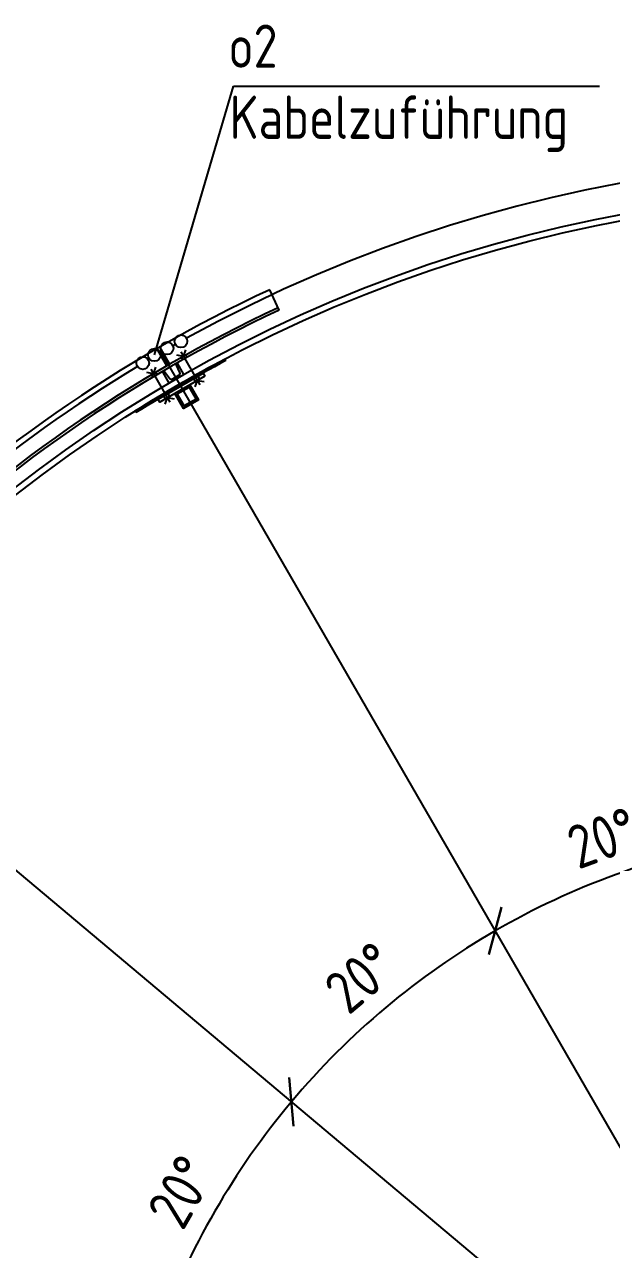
# Model space of a CAD drawing. Header units: millimetres. Extents: x -139278 to 641613, y -260926 to 217780.
# Drawn here: x 222284 to 223978, y 2739 to 6273 of the extents above; entities that cross this region are included whole.
import ezdxf
from ezdxf.enums import TextEntityAlignment as Align

# ---------------------------------------------------------------- set-up
doc = ezdxf.new("R2010")
doc.units = ezdxf.units.MM
doc.styles.add('ISOCP', font='ISOCP', dxfattribs={"width": 0.9})
doc.dimstyles.new('M_050', dxfattribs={"dimscale": 50, "dimtxt": 2.5, "dimasz": 2, "dimexe": 2, "dimexo": 2, "dimgap": 1, "dimtad": 1, "dimlfac": 0.001, "dimzin": 1, "dimdsep": 46, "dimtxsty": 'ISOCP', "dimblk": 'OBLIQUE', "dimcen": 2.5, "dimclrd": 256, "dimclre": 256, "dimclrt": 256, "dimadec": 0, "dimazin": 0, "dimtfac": 1, "dimtmove": 2, "dimatfit": 3, "dimfxl": 0, "dimtolj": 1, "dimtzin": 0, "dimarcsym": 0})

# ---------------------------------------------------------------- blocks, each defined once
blk = doc.blocks.new('_OBLIQUE')
at = {"color": 0, "linetype": 'ByBlock'}
blk.add_line((-0.5, -0.5), (0.5, 0.5), dxfattribs=at)
blk = doc.blocks.new('*D39')
at = {"lineweight": -2}
blk.add_arc((224746.8, 1744.4), 2209.6, 120, 140, dxfattribs=at)
at = {"layer": 'Defpoints', "color": 0}
for p in [(222678.5, 5326.8), (221606, 4379.8), (223427.3, 3516.8), (224746.8, 1744.4), (224746.8, 1744.4)]:
    blk.add_point(p, dxfattribs=at)
at = {"lineweight": -2, "xscale": 100, "yscale": 100, "zscale": 100}
for p, rotation in [((223642, 3658), 29.99999999993307), ((223054.1, 3164.7), 229.9999999999433)]:
    blk.add_blockref('_OBLIQUE', p, dxfattribs=dict(at, rotation=rotation))
at = {"insert": (223254.2, 3523.3), "char_height": 125, "attachment_point": 5, "rotation": 40, "style": 'ISOCP'}
blk.add_mtext('\\A1;20°', dxfattribs=at)
blk = doc.blocks.new('*D40')
at = {"lineweight": -2}
blk.add_arc((224746.8, 1744.4), 2209.6, 140, 160, dxfattribs=at)
at = {"layer": 'Defpoints', "color": 0}
for p in [(221606, 4379.8), (220859.7, 3159.2), (222900.7, 2958.6), (224746.8, 1744.4), (224746.8, 1744.4)]:
    blk.add_point(p, dxfattribs=at)
at = {"lineweight": -2, "xscale": 100, "yscale": 100, "zscale": 100}
for p, rotation in [((223054.1, 3164.7), 50.0000000001827), ((222670.4, 2500.1), 250.0000000001913)]:
    blk.add_blockref('_OBLIQUE', p, dxfattribs=dict(at, rotation=rotation))
at = {"insert": (222735.8, 2905.5), "char_height": 125, "attachment_point": 5, "rotation": 60, "style": 'ISOCP'}
blk.add_mtext('\\A1;20°', dxfattribs=at)
blk = doc.blocks.new('*D42')
at = {"lineweight": -2}
blk.add_arc((224746.8, 1744.4), 2209.6, 160, 180, dxfattribs=at)
at = {"layer": 'Defpoints', "color": 0}
for p in [(220859.7, 3159.2), (222596.7, 2254), (220646.8, 1744.4), (224746.8, 1744.4), (224746.8, 1744.4)]:
    blk.add_point(p, dxfattribs=at)
at = {"lineweight": -2, "xscale": 100, "yscale": 100, "zscale": 100}
for p, rotation in [((222670.4, 2500.1), 69.99999999989471), ((222537.2, 1744.4), 269.999999999904)]:
    blk.add_blockref('_OBLIQUE', p, dxfattribs=dict(at, rotation=rotation))
at = {"insert": (222459.9, 2147.6), "char_height": 125, "attachment_point": 5, "rotation": 80, "style": 'ISOCP'}
blk.add_mtext('\\A1;20°', dxfattribs=at)
blk = doc.blocks.new('*D47')
at = {"lineweight": -2}
blk.add_arc((224746.8, 1744.4), 2209.6, 100, 120, dxfattribs=at)
at = {"layer": 'Defpoints', "color": 0}
for p in [(224034.8, 5782.1), (222678.5, 5326.8), (224113.1, 3861.2), (224746.8, 1744.4), (224746.8, 1744.4)]:
    blk.add_point(p, dxfattribs=at)
at = {"lineweight": -2, "xscale": 100, "yscale": 100, "zscale": 100}
for p, rotation in [((224363.1, 3920.5), 10.00000000013969), ((223642, 3658), 210.000000000149)]:
    blk.add_blockref('_OBLIQUE', p, dxfattribs=dict(at, rotation=rotation))
at = {"insert": (223952.6, 3926.5), "char_height": 125, "attachment_point": 5, "rotation": 20, "style": 'ISOCP'}
blk.add_mtext('\\A1;20°', dxfattribs=at)

msp = doc.modelspace()

# ---------------------------------------------------------------- linework, layer by layer
for p, q in [((222659.007, 5319.432), (222887.405, 6095.318)), ((222887.405, 6095.318), (223943.543, 6095.318)), ((223019.349, 5448.931), (222991.879, 5507.841)), ((222694.973, 5288.269), (222666.223, 5338.066)), ((222703.633, 5293.269), (222674.883, 5343.066)), ((222742.744, 5315.501), (222723.356, 5318.92)), ((222735.243, 5328.492), (222790.191, 5233.321)), ((222736.642, 5312.07), (222740.392, 5305.574)), ((222742.744, 5315.501), (222749.477, 5334.001)), ((222748.852, 5318.922), (222752.602, 5312.426)), ((222865.518, 5303.249), (222863.181, 5307.669)), ((222656.16, 5265.524), (222636.773, 5268.947)), ((222648.662, 5278.517), (222703.589, 5183.334)), ((222656.16, 5265.524), (222662.897, 5284.022)), ((222662.183, 5269.091), (222665.932, 5262.595)), ((222650.143, 5261.946), (222653.892, 5255.449)), ((222768.894, 5256.208), (222776.628, 5242.811)), ((222782.69, 5246.312), (222775.957, 5227.813)), ((222781.105, 5263.058), (222788.753, 5249.811)), ((222782.69, 5246.312), (222802.078, 5242.894)), ((222682.384, 5206.075), (222690.029, 5192.827)), ((222696.091, 5196.327), (222689.354, 5177.828)), ((222694.423, 5213.223), (222702.155, 5199.824)), ((222696.091, 5196.327), (222715.479, 5192.904)), ((222605.387, 5153.063), (222602.728, 5157.296))]:
    msp.add_line(p, q)
at = {"ltscale": 10}
for p in [(222678.513, 5326.778), (221600.657, 4384.326)]:
    msp.add_line(p, (224746.801, 1744.398), dxfattribs=at)
for points in [[(222804.341, 5258.811), (222674.437, 5183.811), (222669.437, 5192.471), (222799.341, 5267.471)], [(222717.739, 5208.811), (222761.04, 5233.811), (222786.04, 5190.51), (222742.739, 5165.51)], [(222724.569, 5206.981), (222759.21, 5226.981), (222779.21, 5192.34), (222744.569, 5172.34)]]:
    msp.add_lwpolyline(points, close=True)
msp.add_lwpolyline([(222725.202, 5295.91), (222723.558, 5294.961, 0.37930912), (222722.088, 5290.558), (222731.651, 5268.639, -0.37930912), (222728.712, 5259.832), (222711.391, 5249.832, -0.37930912), (222702.294, 5251.69), (222688.094, 5270.931, 0.37930912), (222683.545, 5271.86), (222681.901, 5270.91), (222700.901, 5238.001), (222744.202, 5263.001)], format="xyb", close=True)
msp.add_lwpolyline([(222725.202, 5295.91), (222723.558, 5294.961, 0.37930912), (222722.088, 5290.558), (222731.651, 5268.639, -0.37930912), (222728.712, 5259.832), (222711.391, 5249.832, -0.37930912), (222702.294, 5251.69), (222688.094, 5270.931, 0.37930912), (222683.545, 5271.86), (222681.901, 5270.91), (222700.901, 5238.001), (222744.202, 5263.001)], format="xyb", close=True)
msp.add_lwpolyline([(222725.202, 5295.91), (222723.558, 5294.961, 0.37930912), (222722.088, 5290.558), (222731.651, 5268.639, -0.37930912), (222728.712, 5259.832), (222711.391, 5249.832, -0.37930912), (222702.294, 5251.69), (222688.094, 5270.931, 0.37930912), (222683.545, 5271.86), (222681.901, 5270.91), (222700.901, 5238.001), (222744.202, 5263.001)], format="xyb", close=True)
for centre, radius in [((224746.801, 1744.398), 4048.5), ((224746.801, 1744.398), 4030.5), ((222735.551, 5359.012), 18.258), ((222735.551, 5359.012), 18.258), ((222659.007, 5319.432), 18.258), ((222659.007, 5319.432), 18.258), ((222695.41, 5339.013), 18.258), ((222695.41, 5339.013), 18.258), ((222625.474, 5296.201), 18.258), ((222625.474, 5296.201), 18.258)]:
    msp.add_circle(centre, radius)
at = {"ltscale": 4}
for start, end in [(30.069255, 118.839619), (121.100704, 138.899296), (121.100704, 138.899296), (141.160381, 309.497963)]:
    msp.add_arc((224746.801, 1744.398), 4136.576, start, end, dxfattribs=at)
for radius, start, end in [(4152.5, 115, 134.683215), (4095, 115, 134.643364), (4087.5, 115, 134.638084), (4136.576, 119.34541, 119.461745), (4136.576, 119.34541, 119.461745), (4030.5, 117.861867, 122.138133), (4025.5, 117.861867, 122.138133), (4136.576, 120.532879, 120.595127), (4136.576, 120.532879, 120.595127), (4136.576, 119.96372, 120.036367), (4136.576, 119.96372, 120.036367)]:
    msp.add_arc((224746.801, 1744.398), radius, start, end)

# ---------------------------------------------------------------- texts
at = {"style": 'ISOCP', "width": 0.9}
for s, p in [('o2', (222872.149, 6110.386)), ('Kabelzuführung', (222875.975, 5905.348))]:
    msp.add_text(s, height=125, dxfattribs=at).set_placement(p, align=Align.BOTTOM_LEFT)

# ---------------------------------------------------------------- dimensions: what is measured, and where the dimension line sits
for base, line1, line2, picture, middle in [((224113.071, 3861.203), ((224034.844, 5782.109), (224746.801, 1744.398)), ((222678.513, 5326.778), (224746.801, 1744.398)), '*D47', (223952.581, 3926.501)), ((223427.3, 3516.796), ((221606.019, 4379.827), (224746.801, 1744.398)), ((222678.513, 5326.778), (224746.801, 1744.398)), '*D39', (223254.155, 3523.265)), ((222900.679, 2958.611), ((221606.019, 4379.827), (224746.801, 1744.398)), ((220859.691, 3159.19), (224746.801, 1744.398)), '*D40', (222735.764, 2905.471)), ((222596.729, 2253.974), ((220646.801, 1744.398), (224746.801, 1744.398)), ((220859.691, 3159.19), (224746.801, 1744.398)), '*D42', (222459.934, 2147.634))]:
    dim = msp.add_angular_dim_2l(base=base, line1=line1, line2=line2, dimstyle='M_050')
    dim.commit()
    dim.dimension.update_dxf_attribs({"geometry": picture, "text_midpoint": middle})

doc.saveas('drawing.dxf')
